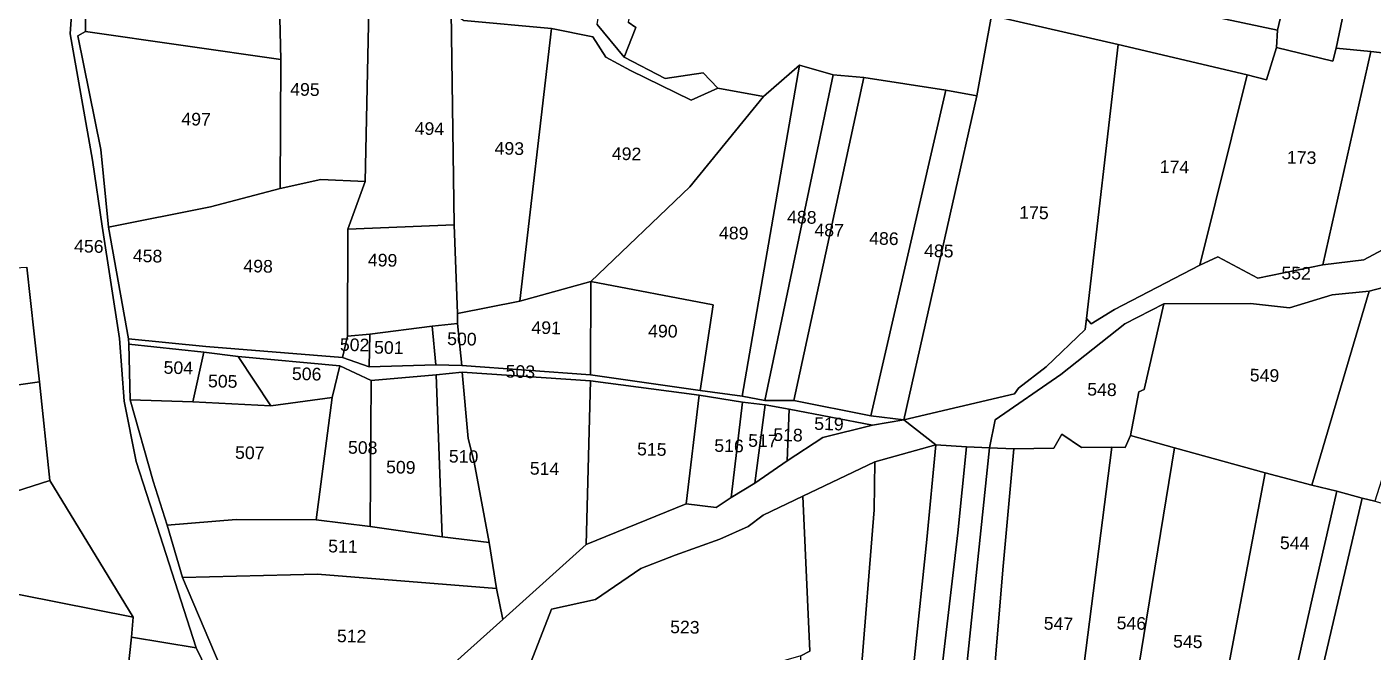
# Model space of a CAD drawing. Header units: inches. Extents: x 191080 to 197844, y 1603242 to 1613996.
# Drawn here: x 193348 to 194946, y 1608001 to 1608743 of the extents above; entities that cross this region are included whole.
import ezdxf

# ---------------------------------------------------------------- set-up
doc = ezdxf.new("R2010")
doc.units = ezdxf.units.IN
doc.header["$LTSCALE"] = 15
doc.header["$MEASUREMENT"] = 0
doc.layers.add('PLOT', color=7, linetype='Continuous')
doc.layers.add('PLOT NO', color=7, linetype='Continuous')
doc.styles.get("Standard").update_dxf_attribs({"font": 'arial.ttf'})

msp = doc.modelspace()

# ---------------------------------------------------------------- linework, layer by layer
at = {"layer": 'PLOT'}
for points in [[(194975.1, 1609052.3), (194958, 1608986.7), (194901.7, 1608717.8), (194897.7, 1608702.2), (194831.2, 1608718.4), (194832.1, 1608739), (194849.8, 1608813.1), (194862.3, 1608874.3), (194875.2, 1608932.8), (194905.9, 1609066.3), (194975.1, 1609052.3)], [(194113.3, 1609024.5), (194061.7, 1608748.7), (194070.6, 1608742.3), (194056.8, 1608707.1), (194024.9, 1608745.9), (194069.3, 1609022.3), (194113.3, 1609024.5)], [(194984, 1608708.9), (194942.8, 1608713.8), (194901.7, 1608717.8), (194958, 1608986.7), (195036.3, 1608974.7), (194984, 1608708.9)], [(193649.4, 1608704.1), (193417.6, 1608737.7), (193417.6, 1608800.9), (193434.7, 1608867), (193458.2, 1608907.5), (193608.4, 1608869.6), (193646.3, 1608835.6), (193649.4, 1608704.1)], [(194517.8, 1608883.3), (194849.8, 1608813.1), (194832.1, 1608739), (194503.2, 1608809.3), (194517.8, 1608883.3)], [(193749.5, 1608559.3), (193697.1, 1608561.7), (193648.5, 1608551.1), (193649.4, 1608704.1), (193646.3, 1608835.6), (193713.7, 1608796.9), (193754.2, 1608783.1), (193749.5, 1608559.3)], [(194832.1, 1608739), (194831.2, 1608718.4), (194819.2, 1608680), (194796.4, 1608685.9), (194643.2, 1608721.9), (194492.8, 1608756.5), (194503.2, 1608809.3), (194832.1, 1608739)], [(193729, 1608502.7), (193749.5, 1608559.3), (193754.2, 1608783.1), (193805.2, 1608777), (193851.5, 1608760.8), (193855.2, 1608508.1), (193729, 1608502.7)], [(193855.2, 1608508.1), (193851.5, 1608760.8), (193866.6, 1608750.6), (193970.5, 1608741.2), (193933.1, 1608417.2), (193859.2, 1608402.6), (193855.2, 1608508.1)], [(194492.8, 1608756.5), (194643.2, 1608721.9), (194605.5, 1608396.9), (194604.1, 1608383.5), (194557.6, 1608339.2), (194525, 1608314.1), (194520.1, 1608307.4), (194388.7, 1608276.3), (194475.4, 1608661), (194492.8, 1608756.5)], [(193417.6, 1608737.7), (193649.4, 1608704.1), (193648.5, 1608551.1), (193565.9, 1608529.5), (193445, 1608505.1), (193435.8, 1608597.3), (193408.5, 1608732.5), (193417.6, 1608737.7)], [(194168.2, 1608670.2), (194222.4, 1608660.4), (194135, 1608553.1), (194017.2, 1608440.7), (193933.1, 1608417.2), (193970.5, 1608741.2), (194019.6, 1608731.2), (194035.3, 1608707.1), (194064.5, 1608691.3), (194136.5, 1608656.1), (194168.2, 1608670.2)], [(194643.2, 1608721.9), (194796.4, 1608685.9), (194740.1, 1608460.1), (194638.9, 1608407.5), (194611.2, 1608390.5), (194605.5, 1608396.9), (194643.2, 1608721.9)], [(194740.1, 1608460.1), (194796.4, 1608685.9), (194819.2, 1608680), (194831.2, 1608718.4), (194897.7, 1608702.2), (194901.7, 1608717.8), (194942.8, 1608713.8), (194885.9, 1608460.6), (194808.8, 1608444.7), (194761.4, 1608469.9), (194740.1, 1608460.1)], [(195070, 1608699), (195208.6, 1608677.7), (195204.4, 1608647.7), (195165.1, 1608614.9), (195117.4, 1608631.1), (195092.6, 1608622.7), (195033.4, 1608519.4), (194934.5, 1608466.3), (194885.9, 1608460.6), (194942.8, 1608713.8), (194984, 1608708.9), (195070, 1608699)], [(194265, 1608697.7), (194196.8, 1608304.6), (194147.2, 1608311.3), (194162.4, 1608412.8), (194017.2, 1608440.7), (194135, 1608553.1), (194222.4, 1608660.4), (194265, 1608697.7)], [(194223.8, 1608299.3), (194196.8, 1608304.6), (194265, 1608697.7), (194304.8, 1608685.9), (194223.8, 1608299.3)], [(194258.2, 1608299.5), (194223.8, 1608299.3), (194304.8, 1608685.9), (194341.5, 1608683.1), (194258.2, 1608299.5)], [(194349.6, 1608281.3), (194258.2, 1608299.5), (194341.5, 1608683.1), (194438.8, 1608667.7), (194349.6, 1608281.3)], [(194475.4, 1608661), (194388.7, 1608276.3), (194349.6, 1608281.3), (194438.8, 1608667.7), (194475.4, 1608661)], [(193722.6, 1608350.5), (193560.3, 1608363.6), (193468.7, 1608372.7), (193445, 1608505.1), (193565.9, 1608529.5), (193648.5, 1608551.1), (193697.1, 1608561.7), (193749.5, 1608559.3), (193729, 1608502.7), (193728.6, 1608375.7), (193722.6, 1608350.5)], [(193728.6, 1608375.7), (193729, 1608502.7), (193855.2, 1608508.1), (193859.2, 1608402.6), (193859, 1608390.9), (193828.9, 1608387.5), (193755.1, 1608378.3), (193728.6, 1608375.7)], [(192941.7, 1608441), (193141.6, 1608446.2), (193184.1, 1608448.7), (193348, 1608457.7), (193356.8, 1608378.5), (193362.9, 1608321.5), (193248.2, 1608305.2), (193254.9, 1608166.1), (193375.4, 1608204.3), (193474.4, 1608041.9), (193252.2, 1608086.1), (192941.5, 1608093.9), (192812.7, 1608096.1), (192780.3, 1608238.2), (192789.6, 1608333.9), (192793.5, 1608342.8), (192862, 1608502.9), (192941.7, 1608441)], [(195040.6, 1608472.2), (194947.6, 1608179.9), (194932.7, 1608183.5), (194902.6, 1608191.6), (194873.1, 1608198.9), (194941.2, 1608429.2), (195009.1, 1608447.1), (195040.6, 1608472.2)], [(194017.2, 1608440.7), (194016.8, 1608329.7), (193864.4, 1608341), (193859, 1608390.9), (193859.2, 1608402.6), (193933.1, 1608417.2), (194017.2, 1608440.7)], [(194147.2, 1608311.3), (194016.8, 1608329.7), (194017.2, 1608440.7), (194162.4, 1608412.8), (194147.2, 1608311.3)], [(194941.2, 1608429.2), (194873.1, 1608198.9), (194817.5, 1608213.3), (194709.8, 1608243.2), (194657.9, 1608257.8), (194667.7, 1608309.8), (194674, 1608312.4), (194697.3, 1608414), (194800, 1608414.7), (194846.6, 1608409.5), (194896.9, 1608425), (194941.2, 1608429.2)], [(194697.3, 1608414), (194674, 1608312.4), (194667.7, 1608309.8), (194657.9, 1608257.8), (194651.3, 1608243.5), (194635.6, 1608243.9), (194599.7, 1608243.5), (194576.4, 1608259.3), (194566.7, 1608242.6), (194519.5, 1608241.8), (194490.6, 1608243.3), (194497.2, 1608276.6), (194575, 1608330.2), (194651.2, 1608390.3), (194697.3, 1608414)], [(193754.3, 1608339.5), (193755.1, 1608378.3), (193828.9, 1608387.5), (193833.5, 1608341.7), (193754.3, 1608339.5)], [(193833.5, 1608341.7), (193828.9, 1608387.5), (193859, 1608390.9), (193864.4, 1608341), (193833.5, 1608341.7)], [(194388.7, 1608276.3), (194351.4, 1608270.2), (194252.9, 1608288.9), (194224.3, 1608294.2), (194197.2, 1608297.2), (194146, 1608305.7), (194016.9, 1608322.6), (193864.6, 1608333.2), (193833.8, 1608329.8), (193756.7, 1608323.1), (193719.6, 1608340.5), (193598.7, 1608351.8), (193558.2, 1608356.7), (193469.1, 1608366.2), (193468.7, 1608372.7), (193560.3, 1608363.6), (193722.6, 1608350.5), (193754.3, 1608339.5), (193833.5, 1608341.7), (193864.4, 1608341), (194016.8, 1608329.7), (194147.2, 1608311.3), (194196.8, 1608304.6), (194223.8, 1608299.3), (194258.2, 1608299.5), (194349.6, 1608281.3), (194388.7, 1608276.3)], [(193558.2, 1608356.7), (193544.9, 1608297.6), (193470.7, 1608300.3), (193469.1, 1608366.2), (193558.2, 1608356.7)], [(193722.6, 1608350.5), (193728.6, 1608375.7), (193755.1, 1608378.3), (193754.3, 1608339.5), (193722.6, 1608350.5)], [(193598.7, 1608351.8), (193637.4, 1608293), (193544.9, 1608297.6), (193558.2, 1608356.7), (193598.7, 1608351.8)], [(193719.6, 1608340.5), (193710.5, 1608303.1), (193637.4, 1608293), (193598.7, 1608351.8), (193719.6, 1608340.5)], [(193756.7, 1608323.1), (193755.3, 1608149.6), (193691.3, 1608157.7), (193710.5, 1608303.1), (193719.6, 1608340.5), (193756.7, 1608323.1)], [(193841, 1608137.3), (193833.8, 1608329.8), (193864.6, 1608333.2), (193871.9, 1608254.4), (193879, 1608226.2), (193896.7, 1608130.7), (193841, 1608137.3)], [(193905.4, 1608076), (193896.7, 1608130.7), (193879, 1608226.2), (193871.9, 1608254.4), (193864.6, 1608333.2), (194016.9, 1608322.6), (194011.7, 1608128.4), (193913.1, 1608039.2), (193905.4, 1608076)], [(193375.4, 1608204.3), (193254.9, 1608166.1), (193248.2, 1608305.2), (193362.9, 1608321.5), (193375.4, 1608204.3)], [(193841, 1608137.3), (193755.3, 1608149.6), (193756.7, 1608323.1), (193833.8, 1608329.8), (193841, 1608137.3)], [(194146, 1608305.7), (194130.5, 1608176.6), (194011.7, 1608128.4), (194016.9, 1608322.6), (194146, 1608305.7)], [(193710.5, 1608303.1), (193691.3, 1608157.7), (193596.4, 1608158.1), (193514.6, 1608151.4), (193497.8, 1608203.7), (193470.7, 1608300.3), (193544.9, 1608297.6), (193637.4, 1608293), (193710.5, 1608303.1)], [(194197.2, 1608297.2), (194183.8, 1608184), (194165.9, 1608172.5), (194130.5, 1608176.6), (194146, 1608305.7), (194197.2, 1608297.2)], [(194224.3, 1608294.2), (194212, 1608201.3), (194183.8, 1608184), (194197.2, 1608297.2), (194224.3, 1608294.2)], [(194250.5, 1608227.9), (194212, 1608201.3), (194224.3, 1608294.2), (194252.9, 1608288.9), (194250.5, 1608227.9)], [(194250.5, 1608227.9), (194252.9, 1608288.9), (194351.4, 1608270.2), (194292.6, 1608255.5), (194250.5, 1608227.9)], [(194635.6, 1608243.9), (194596, 1607934.5), (194576.5, 1607789.7), (194516.7, 1607792.8), (194486, 1607795.7), (194494.7, 1607960.4), (194506.8, 1608102.6), (194519.5, 1608241.8), (194566.7, 1608242.6), (194576.4, 1608259.3), (194599.7, 1608243.5), (194635.6, 1608243.9)], [(194709.8, 1608243.2), (194673.4, 1608020.5), (194647.1, 1607857.8), (194633, 1607785.6), (194576.5, 1607789.7), (194596, 1607934.5), (194635.6, 1608243.9), (194651.3, 1608243.5), (194657.9, 1608257.8), (194709.8, 1608243.2)], [(194426.8, 1608246.7), (194416.2, 1608134.5), (194401.6, 1607994.2), (194380.9, 1607819.6), (194367.1, 1607719.4), (194349.3, 1607631), (194321.2, 1607490.2), (194261.5, 1607519.3), (194294.2, 1607644.7), (194312.2, 1607715), (194315, 1607739.6), (194321.4, 1607808.6), (194337.5, 1607967.5), (194353.5, 1608169.5), (194354.3, 1608226.7), (194426.8, 1608246.7)], [(194463.1, 1608244.2), (194452.7, 1608142.1), (194413.3, 1607804.8), (194399, 1607680.2), (194412.8, 1607673.2), (194370.7, 1607465.2), (194364.9, 1607435.4), (194314.2, 1607449.3), (194321.2, 1607490.2), (194349.3, 1607631), (194367.1, 1607719.4), (194380.9, 1607819.6), (194401.6, 1607994.2), (194416.2, 1608134.5), (194426.8, 1608246.7), (194463.1, 1608244.2)], [(194370.7, 1607465.2), (194412.8, 1607673.2), (194399, 1607680.2), (194413.3, 1607804.8), (194452.7, 1608142.1), (194463.1, 1608244.2), (194490.6, 1608243.3), (194462.4, 1607974.1), (194451.8, 1607898.7), (194431.7, 1607668.3), (194457.6, 1607662.1), (194411.8, 1607445.9), (194370.7, 1607465.2)], [(194486, 1607795.7), (194477, 1607664.6), (194463.5, 1607600.5), (194426.9, 1607438), (194411.8, 1607445.9), (194457.6, 1607662.1), (194431.7, 1607668.3), (194451.8, 1607898.7), (194462.4, 1607974.1), (194490.6, 1608243.3), (194519.5, 1608241.8), (194506.8, 1608102.6), (194494.7, 1607960.4), (194486, 1607795.7)], [(194733.6, 1607770), (194693.4, 1607780.7), (194692.2, 1607777.4), (194633, 1607785.6), (194647.1, 1607857.8), (194673.4, 1608020.5), (194709.8, 1608243.2), (194817.5, 1608213.3), (194733.6, 1607770)], [(194354.3, 1608226.7), (194353.5, 1608169.5), (194337.5, 1607967.5), (194321.4, 1607808.6), (194315, 1607739.6), (194312.2, 1607715), (194294.2, 1607644.7), (194261.5, 1607519.3), (194245.9, 1607491.6), (194134.7, 1607522.7), (194137.2, 1607552.5), (194168.5, 1607549.1), (194170.3, 1607556.9), (194208.2, 1607556.8), (194250.4, 1607697.9), (194265.3, 1607787.3), (194270.6, 1607827.4), (194260.6, 1607838.6), (194266.4, 1607996.1), (194277.2, 1608001.7), (194268.9, 1608185.7), (194354.3, 1608226.7)], [(194733.6, 1607770), (194817.5, 1608213.3), (194873.1, 1608198.9), (194902.6, 1608191.6), (194874, 1608067.4), (194835.9, 1607896.9), (194802.1, 1607752.4), (194750.7, 1607763.6), (194733.6, 1607770)], [(194932.7, 1608183.5), (194867.9, 1607905.2), (194828, 1607744.7), (194823.5, 1607745.5), (194774.8, 1607598.2), (194790.2, 1607594.3), (194748.9, 1607473.6), (194682.4, 1607289.7), (194634.8, 1607160.6), (194560.8, 1607204.1), (194568.1, 1607211.8), (194612.9, 1607281.9), (194621.9, 1607280.4), (194677.9, 1607450.6), (194701.2, 1607521.5), (194737.4, 1607697.5), (194750.7, 1607763.6), (194802.1, 1607752.4), (194835.9, 1607896.9), (194874, 1608067.4), (194902.6, 1608191.6), (194932.7, 1608183.5)], [(194268.9, 1608185.7), (194277.2, 1608001.7), (194266.4, 1607996.1), (194088.7, 1607944.7), (194071.3, 1607938.8), (194075.9, 1607899.2), (193957.1, 1607880), (193946.9, 1607884.7), (193938.2, 1607885.7), (193943.6, 1607982.5), (193970.8, 1608051.7), (194022.7, 1608063.2), (194076.6, 1608100), (194117.6, 1608115.9), (194170.5, 1608134.8), (194204, 1608149.8), (194222, 1608163.3), (194268.9, 1608185.7)], [(194919, 1607720.8), (194915.2, 1607722.2), (194828, 1607744.7), (194867.9, 1607905.2), (194932.7, 1608183.5), (194947.6, 1608179.9), (195046.2, 1608152.7), (194919, 1607720.8)], [(193896.7, 1608130.7), (193905.4, 1608076), (193693.1, 1608093), (193532.6, 1608089.1), (193514.6, 1608151.4), (193596.4, 1608158.1), (193691.3, 1608157.7), (193755.3, 1608149.6), (193841, 1608137.3), (193896.7, 1608130.7)], [(193297.1, 1607580.5), (193198.4, 1607660.1), (193087.6, 1607749.2), (192990.3, 1607793.5), (192927.5, 1607817.9), (192883.5, 1607887.7), (192849.8, 1607943.4), (192847.9, 1607949.3), (192812.7, 1608096.1), (192941.5, 1608093.9), (193252.2, 1608086.1), (193474.4, 1608041.9), (193472.4, 1608018.2), (193462.7, 1607931.4), (193446.8, 1607808.2), (193297.1, 1607580.5)], [(193532.6, 1608089.1), (193693.1, 1608093), (193905.4, 1608076), (193913.1, 1608039.2), (193817.8, 1607954.1), (193765.2, 1607908.6), (193603.2, 1607923.5), (193532.6, 1608089.1)], [(193462.7, 1607931.4), (193472.4, 1608018.2), (193549, 1608005.7), (193587.2, 1607926.7), (193462.7, 1607931.4)]]:
    msp.add_lwpolyline(points, close=True, dxfattribs=at)
for points in [[(193338.4, 1608936.4), (193366.9, 1608931.3), (193374.8, 1608943.7), (193424.7, 1608942), (193446.5, 1608909.7), (193410.4, 1608880.6), (193406.3, 1608831.3), (193399.3, 1608734.8), (193426, 1608584.8), (193437.3, 1608506.5), (193458.1, 1608373), (193463.7, 1608298.7), (193477.9, 1608227), (193502.3, 1608150.9), (193549, 1608005.7), (193472.4, 1608018.2), (193472.4, 1608018.2), (193474.4, 1608041.9), (193375.4, 1608204.3), (193362.9, 1608321.5), (193356.8, 1608378.5), (193348, 1608457.7)], [(193587.2, 1607926.7), (193549, 1608005.7), (193502.3, 1608150.9), (193477.9, 1608227), (193463.7, 1608298.7), (193458.1, 1608373), (193437.3, 1608506.5), (193426, 1608584.8), (193399.3, 1608734.8), (193406.3, 1608831.3)], [(193417.6, 1608800.9), (193417.6, 1608737.7), (193408.5, 1608732.5), (193435.8, 1608597.3), (193445, 1608505.1), (193468.7, 1608372.7), (193469.1, 1608366.2), (193470.7, 1608300.3), (193497.8, 1608203.7), (193514.6, 1608151.4), (193532.6, 1608089.1), (193603.2, 1607923.5)], [(194024.9, 1608745.9), (194056.8, 1608707.1), (194105.6, 1608681.9), (194150.6, 1608688.5), (194168.2, 1608670.2), (194136.5, 1608656.1), (194064.5, 1608691.3), (194035.3, 1608707.1), (194019.6, 1608731.2), (193970.5, 1608741.2), (193866.6, 1608750.6)], [(194492.8, 1608756.5), (194475.4, 1608661), (194438.8, 1608667.7), (194341.5, 1608683.1), (194304.8, 1608685.9), (194265, 1608697.7), (194222.4, 1608660.4), (194168.2, 1608670.2), (194150.6, 1608688.5), (194105.6, 1608681.9), (194056.8, 1608707.1), (194070.6, 1608742.3), (194061.7, 1608748.7)], [(195009.1, 1608447.1), (194941.2, 1608429.2), (194941.2, 1608429.2), (194896.9, 1608425), (194846.6, 1608409.5), (194800, 1608414.7), (194697.3, 1608414), (194651.2, 1608390.3), (194575, 1608330.2), (194497.2, 1608276.6), (194490.6, 1608243.3), (194463.1, 1608244.2), (194426.8, 1608246.7), (194388.7, 1608276.3), (194520.1, 1608307.4), (194525, 1608314.1), (194557.6, 1608339.2), (194604.1, 1608383.5), (194605.5, 1608396.9), (194611.2, 1608390.5), (194638.9, 1608407.5), (194740.1, 1608460.1), (194761.4, 1608469.9), (194808.8, 1608444.7), (194885.9, 1608460.6), (194934.5, 1608466.3), (195033.4, 1608519.4)], [(193817.8, 1607954.1), (193913.1, 1608039.2), (194011.7, 1608128.4), (194130.5, 1608176.6), (194165.9, 1608172.5), (194183.8, 1608184), (194212, 1608201.3), (194250.5, 1608227.9), (194292.6, 1608255.5), (194351.4, 1608270.2), (194388.7, 1608276.3), (194388.7, 1608276.3), (194426.8, 1608246.7), (194354.3, 1608226.7), (194268.9, 1608185.7), (194222, 1608163.3), (194204, 1608149.8), (194170.5, 1608134.8), (194117.6, 1608115.9), (194076.6, 1608100), (194022.7, 1608063.2), (193970.8, 1608051.7), (193943.6, 1607982.5)]]:
    msp.add_lwpolyline(points, dxfattribs=at)

# ---------------------------------------------------------------- texts
at = {"layer": 'PLOT NO', "color": 7}
for s, p in [('495', (193660.4, 1608661.6)), ('497', (193531.3, 1608626.3)), ('494', (193808.2, 1608615.1)), ('493', (193903, 1608591.6)), ('492', (194042.1, 1608585.2)), ('173', (194843.3, 1608580.8)), ('174', (194692.3, 1608569.6)), ('488', (194250.1, 1608509.9)), ('175', (194525.6, 1608515.3)), ('487', (194282.6, 1608494.6)), ('489', (194169.3, 1608491.1)), ('486', (194347.5, 1608484.6)), ('456', (193404, 1608475.4)), ('458', (193473.7, 1608463.9)), ('485', (194412.7, 1608469.9)), ('498', (193604.9, 1608451.8)), ('499', (193752.6, 1608458.9)), ('552', (194836.7, 1608443.5)), ('500', (193846.7, 1608365.3)), ('491', (193946.7, 1608378.7)), ('490', (194085.2, 1608374.7)), ('502', (193719.4, 1608358.4)), ('501', (193760, 1608355.1)), ('504', (193510.2, 1608331.2)), ('506', (193662.5, 1608323.8)), ('503', (193916.1, 1608326.6)), ('549', (194799.2, 1608322.1)), ('505', (193562.9, 1608315.1)), ('548', (194606.3, 1608305.3)), ('519', (194282.3, 1608264.5)), ('516', (194163.7, 1608238.5)), ('517', (194203.9, 1608244.5)), ('518', (194233.7, 1608251.4)), ('507', (193595, 1608230.2)), ('508', (193729, 1608236.3)), ('510', (193848.7, 1608225.8)), ('515', (194072.1, 1608234.3)), ('509', (193774.2, 1608213)), ('514', (193944.8, 1608211.4)), ('511', (193705.5, 1608119.1)), ('544', (194835, 1608123)), ('523', (194111.3, 1608023.2)), ('547', (194554.7, 1608027.3)), ('546', (194641.2, 1608027.8)), ('512', (193715.9, 1608012.5)), ('545', (194708.2, 1608006))]:
    msp.add_text(s, height=15, rotation=358.7911, dxfattribs=at).set_placement(p)

doc.saveas('drawing.dxf')
